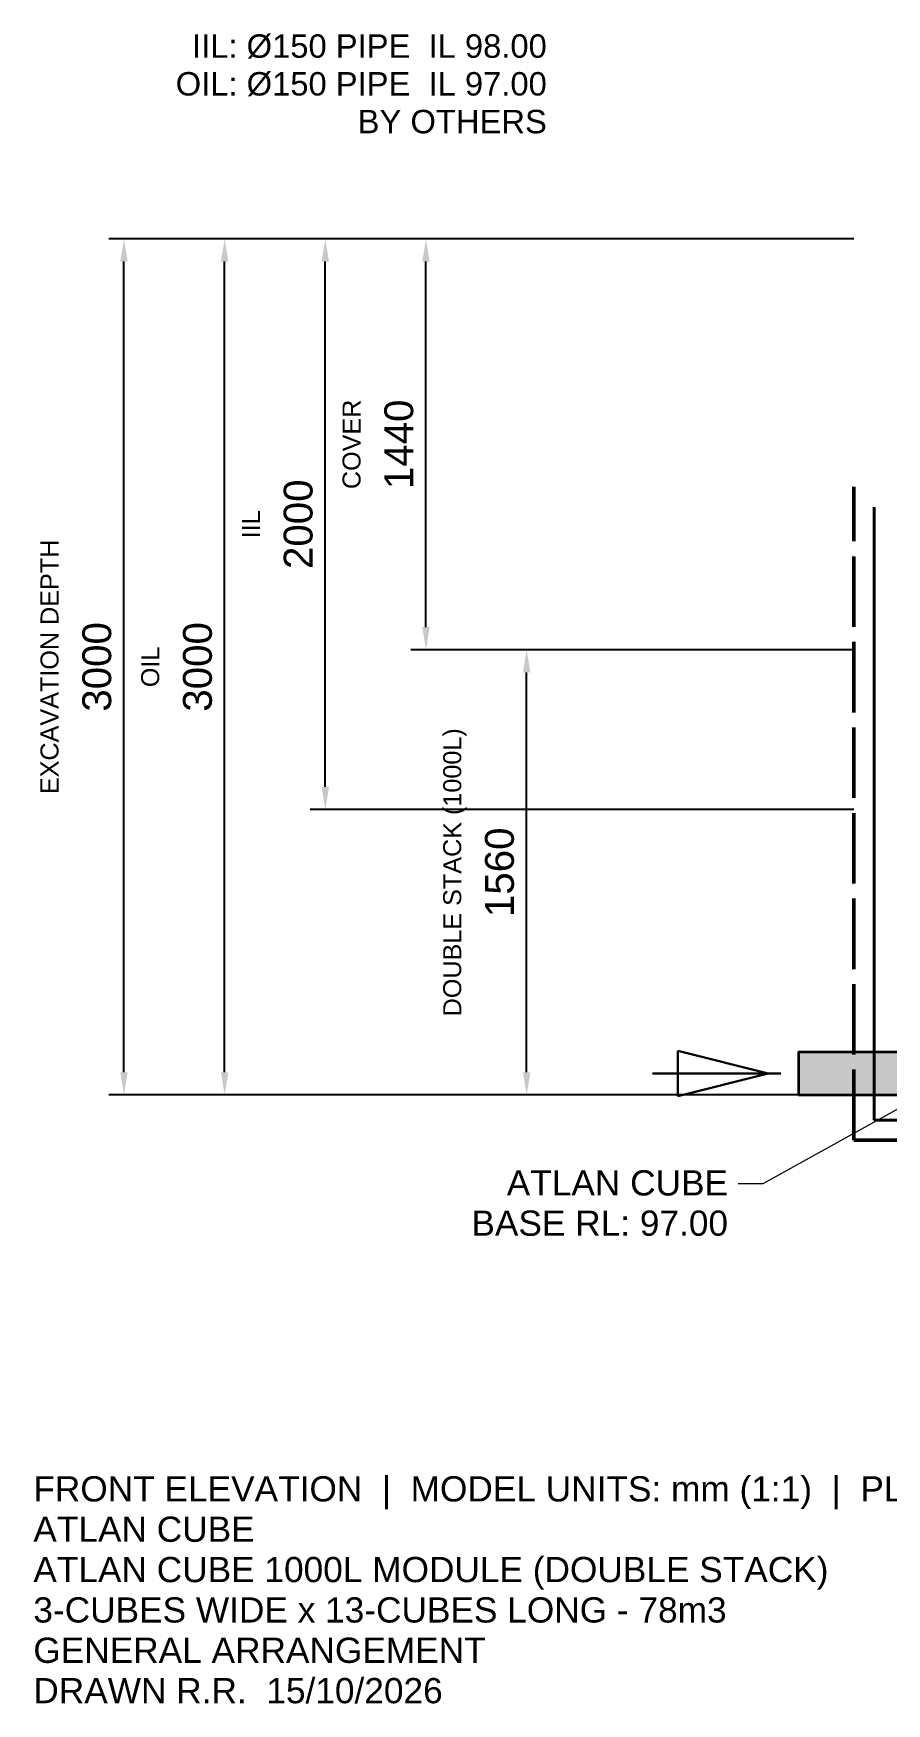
# Model space of a CAD drawing. Header units: millimetres. Extents: x -3034 to 15770, y -2134 to 3720.
# Drawn here: x -3034 to -44, y -2134 to 3720 of the extents above; entities that cross this region are included whole.
import ezdxf
from ezdxf.enums import TextEntityAlignment as Align

# ---------------------------------------------------------------- set-up
doc = ezdxf.new("R2010")
doc.units = ezdxf.units.MM
doc.linetypes.add('DASH_247_53', pattern=[299.861111, 246.944444, -52.916667])
for name, color, linetype in [('ANNOTATIONS', 7, 'Continuous'), ('DIMENSIONS', 7, 'Continuous'), ('FLOW_INLET', 1, 'Continuous'), ('GEOFAB', 5, 'Continuous'), ('LEADERS', 7, 'Continuous'), ('PIPES', 7, 'Continuous'), ('TITLE', 7, 'Continuous')]:
    doc.layers.add(name, color=color, linetype=linetype)
doc.styles.add('ARIAL', font='arial.ttf')
doc.dimstyles.get("Standard").update_dxf_attribs({"dimtxt": 2.5, "dimasz": 2.5, "dimexe": 1.25, "dimexo": 0.625, "dimtad": 1, "dimcen": 2.5, "dimazin": 3, "dimtfac": 1, "dimtmove": 0, "dimatfit": 3})

msp = doc.modelspace()

# ---------------------------------------------------------------- linework, layer by layer
at = {"layer": 'FLOW_INLET', "color": 1, "lineweight": 30}
for p, q in [((-776.1, 154.4), (-458.6, 75)), ((-776.1, -4.4), (-776.1, 154.4)), ((-864.3, 75), (-414.5, 75)), ((-776.1, -4.4), (-458.6, 75))]:
    msp.add_line(p, q, dxfattribs=at)
at = {"layer": 'GEOFAB', "color": 5, "linetype": 'DASH_247_53', "lineweight": 50}
for q in [(-158.7, 2130.6), (15108.8, -158.7)]:
    msp.add_line((-158.7, -158.7), q, dxfattribs=at)
at = {"layer": 'GEOFAB', "color": 6, "lineweight": 40}
for q in [(-88.2, 2060), (15038.2, -88.2)]:
    msp.add_line((-88.2, -88.2), q, dxfattribs=at)
at = {"layer": 'LEADERS', "lineweight": 18}
for p, q in [((-476.2, -310.4), (52.9, -17.6)), ((-564.4, -310.4), (-476.2, -310.4))]:
    msp.add_line(p, q, dxfattribs=at)
at = {"layer": 'PIPES', "lineweight": 35}
msp.add_lwpolyline([(-352.8, 0), (0, 0), (0, 150), (-352.8, 150)], close=True, dxfattribs=at)
at = {"layer": 'PIPES', "true_color": 0xbfbfbf}
msp.add_solid([(-352.8, 0), (0, 0), (-352.8, 150), (0, 150)], dxfattribs=at)

# ---------------------------------------------------------------- texts
at = {"layer": 'ANNOTATIONS', "style": 'ARIAL'}
for s, height, p in [('IIL: Ø150 PIPE  IL 98.00', 82.091, (-1234.7, 3635)), ('OIL: Ø150 PIPE  IL 97.00', 82.091, (-1234.7, 3502.7)), ('BY OTHERS', 82.09, (-1234.7, 3370.4)), ('ATLAN CUBE', 88.41, (-599.7, -352.8)), ('BASE RL: 97.00', 88.406, (-599.7, -493.9))]:
    msp.add_text(s, height=height, dxfattribs=at).set_placement(p, align=Align.RIGHT)
at = {"layer": 'DIMENSIONS', "style": 'ARIAL'}
for s, height, p in [('COVER', 63.15, (-1887.4, 2280)), ('IIL', 63.15, (-2240.1, 2000)), ('EXCAVATION DEPTH', 63.147, (-2945.7, 1500)), ('OIL', 63.15, (-2592.9, 1500)), ('DOUBLE STACK (1000L)', 63.147, (-1534.6, 780))]:
    msp.add_text(s, height=height, rotation=90, dxfattribs=at).set_placement(p, align=Align.CENTER)
at = {"layer": 'TITLE', "style": 'ARIAL'}
for s, height, p in [('FRONT ELEVATION  |  MODEL UNITS: mm (1:1)  |  PLOT 1:50 ON A3', 88.406, (-3033.9, -1425.2)), ('ATLAN CUBE', 88.41, (-3033.9, -1566.7)), ('ATLAN CUBE 1000L MODULE (DOUBLE STACK)', 88.406, (-3033.9, -1708.1)), ('3-CUBES WIDE x 13-CUBES LONG - 78m3', 88.406, (-3033.9, -1849.6)), ('GENERAL ARRANGEMENT', 88.406, (-3033.9, -1991)), ('DRAWN R.R.  15/10/2026', 88.406, (-3033.9, -2132.5))]:
    msp.add_text(s, height=height, dxfattribs=at).set_placement(p)

# ---------------------------------------------------------------- dimensions: what is measured, and where the dimension line sits
at = {"layer": 'DIMENSIONS'}
for base, p1, p2 in [((-2716.4, 0), (-158.7, 0), (-158.7, 3000)), ((-2363.6, 0), (-158.7, 0), (-158.7, 3000)), ((-2010.8, 1000), (-158.7, 1000), (-158.7, 3000)), ((-1658.1, 1560), (-158.7, 1560), (-158.7, 3000)), ((-1305.3, 0), (-158.7, 0), (-158.7, 1560))]:
    msp.add_linear_dim(base=base, p1=p1, p2=p2, angle=90, dimstyle='Standard', override={"dimtxt": 101.035556, "dimasz": 79.375, "dimexe": 52.916667, "dimexo": 0, "dimgap": 44.097222, "dimtad": 1, "dimtih": 0, "dimtoh": 0, "dimdec": 0, "dimtxsty": 'ARIAL', "dimclrd": 7, "dimclre": 7, "dimclrt": 7}, dxfattribs=at).render()

doc.saveas('drawing.dxf')
